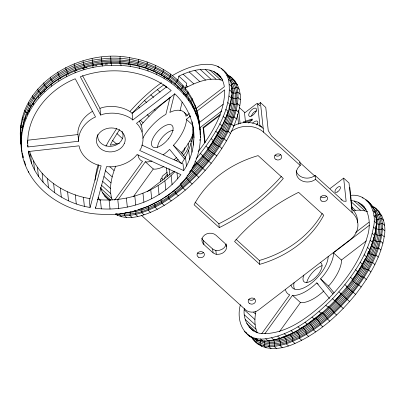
<?xml version="1.0" encoding="UTF-8"?>
<svg xmlns="http://www.w3.org/2000/svg" width="405" height="405" viewBox="0 0 405 405"><rect width="100%" height="100%" fill="white"/><g stroke="black" fill="none" stroke-linecap="round" stroke-linejoin="round"><path stroke-width="0.61" d="M128.76 64.886L129.524 59.515L129.316 57.581C77.122 47.719 9.558 88.584 21.708 147.623M21.009 140.287C22.25 90.771 75.467 60.082 120.822 63.686C160.405 65.008 201.817 95.069 200.424 137.654C199.184 187.171 145.962 217.86 100.607 214.26C61.028 212.934 19.612 182.873 21.009 140.287L21.617 149.992M21.212 142.221C22.326 96.511 69.068 65.6 111.669 65.448C150.771 63.463 195.033 88.26 200.024 129.883M22.245 130.501C31.742 47.79 168.05 32.997 195.261 111.583M27.925 146.969C25.409 116.65 48.215 89.616 75.239 78.762L95.529 116.944L92.968 118.189A32.349 26.786 -6.1 0 0 78.555 138.834L78.656 141.254L27.925 146.969L27.732 145.142M181.47 163.65C189.11 152.442 193.742 138.849 192.815 125.196M193.595 130.607C191.879 116.655 185.044 103.508 174.859 93.859L136.495 123.302L138.313 125.125A32.349 26.786 -6.1 0 1 141.031 148.27L139.659 150.447L183.713 170.581C192.218 157.889 195.519 142.069 193.21 127.003M199.862 140.525L199.948 139.325M95.109 180.265L95.494 176.053L96.775 169.599L98.268 164.481M112.185 199.883C108.368 188.796 111.684 176.712 115.703 166.146M196.101 158.881C213.637 136.89 233.482 109.269 228.526 79.557C220.573 54.128 187.94 65.944 172.095 75.786M189.586 171.821C205.624 155.469 219.419 136.343 227.114 114.62C232.435 100 236.388 79.081 221.474 68.607M231.463 95.494C229.711 127.195 208.605 154.173 187.105 175.917M115.39 214.134C128.663 221.651 144.737 215.308 157.317 209.263C178.392 198.161 196.283 181.744 211.197 163.316C224.375 146.342 236.105 127.216 239.785 105.735C242.114 94.041 238.499 80.332 227.235 74.647M350.831 200.627C368.747 201.26 371.901 222.249 367.512 235.948C360.389 261.883 343.597 284.092 324.521 302.56C307.587 317.672 287.449 333.345 263.721 333.7C250.639 333.988 242.398 320.573 244.331 308.554M257.256 332.647C254.294 326.04 254.512 318.482 255.889 311.511M240.373 304.747C235.558 322.598 245.025 341.921 265.751 338.762C292.248 334.97 314.128 317.039 332.551 298.753C351.388 278.574 368.464 254.75 373.511 227.073C377.192 211.906 368.327 193.403 350.654 195.347M251.88 337.618C261.144 352.294 281.308 349.869 294.972 343.465C319.074 332.804 339.117 314.619 355.61 294.354L346.882 287.14C360.212 270.074 372.089 250.811 375.805 229.154C377.708 218.447 375.405 206.11 365.887 199.645M375.855 225.955C375.207 252.487 359.002 275.729 342.6 295.412C323.985 315.622 301.305 335.649 273.203 339.922C274.894 341.572 275.248 344.311 274.15 346.381C267.837 346.888 261.144 345.997 255.935 342.144L257.14 339.572M355.61 294.354C368.788 277.379 380.523 258.253 384.203 236.773C386.633 224.851 382.69 210.949 371.122 205.365M138.353 59.373C149.83 62.279 160.805 67.134 170.444 74.039L170.652 75.968L168.242 79.4C159.003 72.784 148.483 68.131 137.487 65.347L138.561 61.302L138.353 59.373L129.316 57.581M229.62 105.057L229.012 108.13C230.541 110.368 233.756 111.193 236.216 110.114C238.955 98.84 239.785 84.351 229.873 76.231L228.779 77.168M284.148 336.59C306.894 328.516 325.787 312.336 341.739 294.617C355.99 277.941 368.742 258.957 373.795 237.325M170.1 97.225L165.873 114.377L163.701 115.648A32.349 14.595 -47.8 0 0 144.084 135.928L142.828 138.252M174.509 93.697L169.887 112.428L171.993 111.426A32.349 14.595 -47.8 0 1 185.698 114.661L185.971 116.205L189.459 113.527M177.79 80.403L178.833 76.17C191.18 70.161 208.96 64.668 219.996 75.998M180.063 110.57L182.154 102.111M185.282 89.419L186.771 83.374L178.833 76.17M98.79 165.291L89.373 200.764L90.092 207.461C61.282 202.88 32.932 181.678 28.451 151.531L79.041 145.83L79.613 148.195A32.349 26.786 -6.1 0 0 98.349 165.2L101.128 165.873L90.092 207.461M95.494 208.281L106.561 166.571L109.441 166.86A32.349 26.786 -6.1 0 0 135.3 156.598L137.001 154.573L180.903 174.636C161.484 200.48 127.028 212.255 95.494 208.281L95.362 207.061M145.846 67.807L147.283 63.874L147.076 61.94M27.165 114.828L27.727 113.127L25.105 112.003L24.897 110.069M153.819 70.996L155.601 67.2L155.393 65.271M211.197 163.316L202.465 156.102C213.157 142.59 222.441 127.737 228.111 111.395L225.823 109.315M161.306 74.874L163.417 71.25L163.21 69.316M367.573 253.672L368.56 251.51C369.664 254.269 373.132 255.677 375.946 255.094L378.235 257.17M27.985 112.575C53.718 52.255 149.799 42.434 186.715 96.841M105.958 146.195L108.808 140.864L116.792 128.35M119.617 129.565L112.666 140.515L110.14 145.238L119.394 143.259M216.786 155.935C214.23 153.11 209.998 152.361 207.821 149.035L212.721 141.856L220.34 128.598M362.11 264.592L357.134 272.894C358.688 275.208 361.3 276.863 364.024 277.41L366.312 279.485M362.698 263.488L365.34 258.537C366.591 261.144 369.76 262.653 372.585 262.425L374.878 264.5M287.079 334.915L286.573 335.841C274.509 340.818 258.005 344.847 247.536 334.525M174.773 84.139L177.218 81.314L177.015 79.38L170.444 74.039M259.337 126.198L259.868 125.327L257.555 103.685L256.623 103.705L244.524 112.99L245.435 121.556M361.204 286.973C358.643 284.148 354.416 283.399 352.239 280.073L356.785 273.405M180.382 89.824L183.055 87.222L182.847 85.293L177.015 79.38M114.63 200.07L142.555 161.276L141.299 160.709A32.349 14.595 -47.8 0 1 138.009 154.685M118.073 199.67L145.344 161.787L146.868 161.98A32.349 14.595 -47.8 0 0 151.971 160.952M133.387 196.638L153.282 168.996L154.811 169.189A32.349 14.595 -47.8 0 0 164.04 166.44M261.792 333.604L289.722 294.81L288.466 294.243A32.349 14.595 -47.8 0 1 285.449 289.772M264.87 333.715L292.506 295.321L294.03 295.513A32.349 14.595 -47.8 0 0 314.685 284.887L316.776 282.892L318.178 284.163M279.445 331.705L300.449 302.53L301.973 302.717A32.349 14.595 -47.8 0 0 322.623 292.096L323.878 290.896M253.454 338.413L252.892 339.188L258.223 344.22M198.121 151.86C211.633 133.944 224.947 113.091 224.669 89.849L196.769 111.264M40.034 95.195C63.124 67.438 102.936 56.983 137.487 65.347M141.112 125.155C149.82 114.858 159.651 105.457 170.54 97.483M192.233 167.847L202.799 155.692L200.505 153.617M344.923 284.654L347.212 286.73L335.026 300.652L328.197 307.395L325.904 305.319M130.096 111.294C139.517 100.708 149.896 90.907 161.479 82.716M132.415 113.076C141.775 102.505 152.25 92.897 163.873 84.863L166.663 87.394M192.122 167.948L196.79 162.876L194.957 161.215M184.564 158.993L173.401 145.309L175.385 143.178A32.349 14.595 -47.8 0 0 186.376 120.994L186.305 119.293L190.289 116.235M185.728 157.889L181.344 152.518L183.323 150.387A32.349 14.595 -47.8 0 0 192.81 134.354M332.925 293.99L320.568 278.842L322.547 276.711A32.349 14.595 -47.8 0 0 333.538 254.527L333.467 252.826L369.345 225.296M334.09 292.891L328.506 286.046L330.49 283.915A32.349 14.595 -47.8 0 0 341.481 261.731L341.41 260.03L333.467 252.826M97.316 199.559C125.52 202.287 155.49 192.618 174.955 171.609M176.717 157.363L175.461 158.563A32.349 14.595 -47.8 0 1 174.165 159.676M284.28 333.766L286.573 335.841C302.302 329.027 316.209 318.619 328.658 306.944C331.953 308.985 333.614 312.67 336.595 315.019M185.779 95.312L188.087 93.631L187.88 91.702L182.847 85.293M163.66 198.045C187.125 182.974 206.585 161.904 220.695 137.908C229.174 121.94 238.555 102.354 231.326 84.24L234.095 83.683L235.275 82.848L237.563 84.928M329.741 321.165C326.643 318.922 325.701 314.604 322.086 312.837L308.63 323.165C311.253 324.268 313.106 327.068 313.409 329.862L315.697 331.938M132.83 119.976L130.805 118.311A32.349 26.786 -6.1 0 0 103.391 114.114L100.678 115.076L80.317 76.763C110.216 65.848 146.438 69.711 171.194 90.533L132.83 119.976L132.111 113.278L166.495 86.893M195.939 108.555L224.34 86.756C223.692 81.643 221.257 76.727 217.207 73.467M199.225 122.674L223.145 104.323M199.29 128.198L221.768 110.95M204.738 142.93L203.087 127.514L219.905 114.61M205.127 142.732L203.548 127.929L220.36 115.025M167.113 172.398L162.759 175.74L161.959 177.051L162.294 180.139M162.015 178.129L160.517 179.283L160.785 181.789M258.436 104.136L260.43 102.602L265.776 107.452L268.252 130.638L271.583 135.984L299.832 161.62L300.247 165.483A11.553 9.568 -6.1 0 0 299.239 179.045A11.553 9.568 -6.1 0 0 315.515 179.339L352.168 212.595A23.105 19.131 -6.1 0 1 350.153 239.719L258.532 310.027A9.244 7.654 -6.1 0 1 245.511 309.795L141.416 215.339M147.521 191.555L174.054 171.194M251.11 119.85L252.097 119.095L252.194 119.996L248.255 123.019M330.171 188.467L343.658 178.119L349.004 182.969L352.168 212.595M355.56 232.526L369.011 222.203M341.41 260.03L366.322 240.914M190.213 101.665L192.264 100.47L192.061 98.536L187.88 91.702M162.623 198.708L161.069 199.706L161.965 203.33L164.253 205.411M302.93 326.82L304.484 325.822M306.038 324.825L307.592 323.828M185.379 87.996C196.602 82.129 210.038 76.484 222.765 80.529M138.13 209.714L147.941 206.428L160.557 199.989M300.869 328.055L301.892 327.483C304.651 328.425 306.443 331.528 306.377 334.368L308.671 336.449M194.197 108.191L195.544 107.664L195.337 105.73L192.061 98.536M100.678 115.076L99.964 108.378L102.673 107.416A32.349 26.786 -6.1 0 1 130.091 111.613L132.111 113.278M82.296 68.749L84.088 68.131M252.097 119.095L243.334 121.859L243.43 122.761L252.194 119.996M196.501 115.541L197.888 115.136L197.68 113.203L195.337 105.73M281.814 337.279L283.581 336.803C285.986 338.099 287.069 341.273 286.163 343.815L279.961 345.485L274.15 346.381L276.438 348.462M85.263 67.782L86.989 67.357M95.676 65.418L96.856 65.235M100.972 64.587L102.146 64.405L101.331 57.075M134.516 210.549L135.751 210.357L135.958 213.187L135.548 214.447C129.205 215.652 122.391 216.174 116.281 213.688M353.013 210.646C357.904 209.836 363.093 209.927 367.75 211.764M27.839 140.201L77.942 134.556L77.841 132.136A32.349 26.786 -6.1 0 1 92.249 111.491M105.118 64.198L107.497 64.036M207.841 148.291L208.388 148.316L206.094 146.235M21.895 135.224L20.458 135.133L20.25 133.199M314.771 318.219C317.697 318.851 319.667 322.021 320.456 324.749L322.75 326.825M267.204 340.823C280.589 342.139 293.372 335.993 304.697 329.533C319.342 320.628 332.277 309.131 343.622 296.333C360.921 274.99 380.751 248.159 375.987 219.07L378.756 219.399L381.343 218.219L383.631 220.295M22.467 127.55L21.035 127.337L20.827 125.403M29.631 151.404C37.938 177.506 63.818 194.451 90.001 198.617M321.55 312.731L322.086 312.837M346.756 286.588L347.212 286.73M295.245 331.179C298.141 331.968 299.852 335.365 299.442 338.226L301.735 340.306M328.197 306.767L328.658 306.944M24.857 120.305L22.589 119.597L22.386 117.663M141.806 145.056L182.999 163.883L183.713 170.581M222.709 70.055L223.762 70.688M230.582 77.355L232.161 78.307M366.069 200.46L368.18 201.725M374.995 208.398L376.579 209.344M100.622 187.312C101.716 192.81 105.204 197.918 110.317 200.389M257.651 339.881C270.575 348.108 286.851 341.805 299.335 335.775C317.1 326.455 332.48 313.116 345.754 298.181C358.541 283.399 369.654 266.809 376.134 248.255C379.824 236.611 382.695 222.274 374.863 211.648L377.328 210.225L379.622 212.301M31.069 105.983L28.547 104.637L28.34 102.708M231.711 92.249C233.488 93.59 236.09 93.393 237.851 92.127L240.145 94.208M376.129 223.292C377.906 224.628 380.503 224.431 382.269 223.165C381.586 217.136 379.156 211.106 374.286 207.269L373.197 208.205C384.77 218.103 381.626 235.502 377.475 248.265C369.831 269.998 356.142 289.124 340.387 305.734C325.058 321.286 307.349 335.386 286.472 342.579C276.2 345.835 262.744 347.515 254.588 338.858M334.641 300.399L343.243 308.453M231.523 97.24C233.326 98.754 236.064 98.896 238.044 97.64L240.332 99.721M375.936 228.278C377.738 229.797 380.482 229.939 382.462 228.678L382.269 223.165L384.558 225.246M289.783 334.495C292.096 335.826 293.347 338.798 292.678 341.385L294.972 343.465M201.796 238.186A8.085 6.698 -6.1 0 0 203.492 240.671L212.655 248.984L215.141 250.275L217.004 250.513A8.702 7.209 -6.1 0 0 226.162 243.916M213.065 252.852L215.556 254.137L217.419 254.381A8.702 7.209 -6.1 0 0 226.628 247.313L226.496 245.739L225.165 243.562L216.007 235.249A8.085 6.698 -6.1 0 0 204.611 235.042A8.085 6.698 -6.1 0 0 203.902 244.534L213.065 252.852L212.655 248.984M169.209 80.19L170.662 81.37M191.271 170.156L198.825 177.41M224.512 71.564L226.805 73.644M235.204 81.263L232.91 79.188L230.445 80.605C238.282 91.236 235.406 105.568 231.716 117.217C226.268 132.906 217.389 147.172 207.168 160.172C186.391 184.442 159.003 211.258 125.185 212.752L124.365 215.455L126.654 217.531M368.93 202.601L371.218 204.682M217.784 66.39L219.156 67.635M362.197 197.427L363.113 198.258M226.876 75.229L229.164 77.304M371.289 206.266L373.582 208.347M381.981 215.966L379.688 213.886L378.513 214.721L375.739 215.278C381.353 228.05 376.994 242.479 372.154 254.765C364.267 273.117 352.345 289.499 338.615 303.912C325.24 317.566 309.982 329.791 292.354 337.466C282.482 341.435 270.98 344.594 260.678 340.316L260.719 341.724L259.625 344.361L261.913 346.442M257.555 103.685L259.848 105.766M228.526 79.557L230.82 81.638M239.218 89.257L236.925 87.176L234.338 88.361L231.574 88.032C235.325 105.234 227.463 122.361 219.454 137.173C209.198 154.852 195.782 170.621 180.321 183.961L183.035 188.047L185.323 190.127M372.944 210.595L375.233 212.676M229.453 84.508L231.746 86.584M361.625 204.505L364.875 207.461M373.871 215.546L376.159 217.622M220.031 76.211L220.958 77.056M213.784 71.412L222.613 79.42M358.197 202.449L366.1 209.618M209.795 70.06L220.482 79.76M354.213 201.098L364.9 210.797M229.645 90.021L231.933 92.097M374.058 221.059L376.351 223.135M384.75 230.759L382.462 228.678C380.33 255.697 364.298 279.293 347.313 299.457C330.409 318.244 310.331 335.375 286.163 343.815L288.451 345.89M205.284 69.432L215.976 79.132M351.56 202.161L360.389 210.17M200.308 69.533L210.995 79.233M351.692 206.899L355.413 210.276M229.098 96.036L231.387 98.116M239.785 105.735L237.497 103.66C235.113 104.951 231.736 104.318 230.227 101.989M373.511 227.073L375.805 229.154M384.203 236.773L381.915 234.697C379.525 235.988 376.154 235.356 374.645 233.027M259.868 125.327L261.701 126.988M296.166 170.829A11.553 9.568 -6.1 0 0 315.105 175.476L343.354 201.108L346.133 201.305L343.658 178.119M351.231 208.226L352.147 209.061L349.834 187.419M239.264 107.522L244.848 112.59M299.553 162.228L314.908 176.16M231.042 131.64A23.105 19.131 -6.1 0 1 263.599 132.227L300.247 165.483M194.911 70.369L205.598 80.069M227.818 102.495L230.111 104.571M238.51 112.19L236.216 110.114C229.478 135.062 214.058 156.74 196.531 175.335C179.461 192.496 159.489 208.514 135.548 214.447L137.837 216.523M372.235 233.533L374.524 235.609M382.922 243.233L380.634 241.152C378.169 242.236 374.959 241.41 373.43 239.168M189.155 71.918L199.847 81.618M236.51 119.014L234.222 116.939C231.695 117.779 228.673 116.767 227.114 114.62M370.241 240.357L372.529 242.433M380.928 250.052L378.64 247.976C375.865 248.883 372.114 247.597 371.142 244.691M183.111 74.171L193.798 83.87M223.13 116.432L225.423 118.513M233.822 126.132L231.528 124.051C228.714 124.639 225.251 123.226 224.147 120.472M367.548 247.47L369.836 249.551M186.148 85.556L187.525 86.802M219.773 123.763L222.061 125.844M230.46 133.463L228.172 131.387C225.347 131.615 222.173 130.106 220.927 127.494M364.186 254.801L366.479 256.881M215.784 131.23L218.072 133.306M226.471 140.93L224.183 138.849C221.383 138.702 218.503 137.113 217.105 134.652M360.197 262.268L362.49 264.349M370.889 271.968L368.596 269.887C365.755 269.669 362.126 268.009 361.452 265.022M203.087 127.514L203.548 127.929M184.219 112.413L187.485 115.379M157.332 89.611L160.122 92.138M211.207 138.748L213.496 140.829M221.899 148.448L219.606 146.367C216.837 145.719 213.617 144.069 212.6 141.274M355.625 269.786L357.914 271.866M186.305 119.293L192.841 125.226M150.847 94.861L153.637 97.392M350.512 277.278L352.806 279.354M144.484 100.567L146.807 102.678M154.244 109.426L155.176 110.266M138.318 106.662L139.715 107.927M147.152 114.676L149.01 116.362M205.188 170.5L196.703 162.987M338.914 291.838L341.202 293.919L334.839 300.829L332.551 298.753M349.601 301.538L340.813 293.696M173.401 145.309L181.344 152.518M320.568 278.842L328.506 286.046M140.317 120.245L143.107 122.776M192.178 183.976L189.889 181.901L186.178 177.476M319.049 311.465L321.342 313.546M195.073 202.161L218.867 223.757L219.282 227.62A200.414 165.954 -6.1 0 0 283.308 178.483L258.112 155.621A103.67 85.845 -6.1 0 0 194.086 204.758L219.282 227.62M236.009 239.304L259.337 260.476L259.752 264.338A103.67 85.845 -6.1 0 0 323.772 215.202L298.576 192.34A200.414 165.954 -6.1 0 0 234.551 241.476L259.752 264.338M116.908 133.539L122.487 138.596M145.344 161.787L153.282 168.996M292.506 295.321L300.449 302.53M178.332 195.787L176.043 193.711L174.56 190.482M312.058 317.125L314.351 319.206M112.666 140.515L116.382 143.886M171.285 200.9L168.991 198.825L167.807 195.382M305.011 322.238L307.299 324.319M297.979 326.749L300.272 328.83M157.317 209.263L155.029 207.188L154.918 204.738L154.421 203.401M291.043 330.607L293.336 332.682M109.856 166.754L114.038 170.546M105.214 170.556L112.185 176.879M150.554 212.423L148.265 210.347L148.473 209.152L147.941 206.428M104.024 176.545L110.995 182.873M253.555 312.225L255.413 313.91M144.038 214.852L141.745 212.777L142.039 210.154L141.694 208.752M277.764 336.19L280.052 338.271M102.592 181.283L110.489 188.457M244.215 309.795L254.907 319.494M271.563 337.866L273.856 339.942M282.255 347.566L279.961 345.485C280.918 343.354 280.382 340.701 278.716 339.071M101.371 185.136L110.666 193.57M244.392 314.908L255.084 324.608M100.84 188.462L111.527 198.161M245.253 319.499L255.945 329.199M132.02 217.419L129.732 215.344L130.233 214.068L130.248 211.694M265.751 338.762L268.039 340.838M102.374 192.481L110.737 200.07M246.787 323.519L257.013 332.799M104.561 195.878L108.282 199.255M248.979 326.916L253.626 331.133M107.386 198.622L108.312 199.468M260.38 338.874L262.673 340.949M271.072 348.568L268.783 346.493C269.902 344.635 269.897 342.012 268.388 340.372M121.799 216.857L119.505 214.777L120.174 213.511C134.961 216.23 149.43 209.405 161.954 202.247C179.724 191.413 195.114 176.985 208.15 160.82C219.9 145.8 230.146 129.104 235.027 110.509C237.629 99.605 238.585 85.627 229.21 77.583M255.525 338.195L257.813 340.276M266.212 347.895L263.923 345.814L264.885 343.136L264.475 340.853M115.668 213.739L117.501 215.399M251.227 336.742L253.515 338.818M244.493 331.563L249.824 336.601M35.898 99.792L32.886 97.585L32.678 95.651M41.178 93.722L38.07 90.912L37.862 88.984M316.776 282.892L329.488 298.47M181.131 163.478L169.609 149.359L167.518 151.359A32.349 14.595 -47.8 0 1 163.169 154.872M46.904 87.769L44.039 84.706L43.831 82.772M254.507 340.22L255.18 341.263M245.774 332.075L246.782 333.644M98.056 197.387L100.076 200.526M53.318 82.326L50.736 79.021L50.529 77.092M202.222 155.692L202.465 156.102M82.549 75.614L99.964 108.378M60.816 78.595L58.082 73.928L57.874 71.999M352.061 279.577L352.239 280.073M68.344 74.363L65.995 69.483L65.787 67.549M195.792 113.278L196.324 114.974M22.26 152.776L23.328 157.449M24.411 160.896L24.948 162.618M76.327 70.794L74.393 65.731L74.186 63.798M84.685 67.929L82.974 60.78M357.018 272.312L357.134 272.894M197.68 113.203L199.057 120.867L199.574 128.78M199.265 122.796C193.671 77.644 143.254 53.111 101.539 59.008C59.626 62.497 15.987 97.706 20.858 142.909M20.65 140.975L21.713 146.873M21.409 148.058L22.047 151.597M93.322 65.787L92.056 58.533M315.105 175.476L315.515 179.339M260.43 102.602L263.599 132.227M238.732 110.444L240.14 123.621M237.507 114.18L238.58 124.219M226.37 244.686L226.547 246.341M215.855 250.366L216.27 254.229M200.267 136.207L200.424 137.654M198.435 120.285L198.642 122.219M196.096 112.818L196.303 114.747M192.815 105.624L193.023 107.558M193.003 128.805L193.965 137.821M192.122 121.692L192.314 123.495M188.639 98.785L188.846 100.718M192.466 136.04L193.428 145.056M203.492 240.671L203.902 244.534M190.011 115.364L190.142 116.564M191.023 143.223L191.985 152.24M183.602 92.375L183.809 94.309M188.69 150.27L189.651 159.286M185.495 157.099L186.457 166.121M177.77 86.468L177.977 88.396M171.204 81.121L171.406 83.055M176.98 172.844L177.623 178.853M163.969 76.398L164.177 78.332M171.118 175.598L172.084 184.614M169.006 168.414L169.675 174.692M166.44 167.756L167.386 176.545M156.153 72.353L156.355 74.287M164.906 180.873L165.868 189.889M147.835 69.027L148.043 70.961M158.092 185.596L159.054 194.613M139.107 66.455L139.315 68.389M150.746 189.722L151.708 198.739M130.071 64.668L130.278 66.602M142.955 193.205L143.917 202.222M120.067 56.599L119.961 63.949M120.822 63.686L121.029 65.615M134.799 196.005L135.766 205.021M126.37 198.091L127.337 207.112M110.707 56.432L111.061 63.787M111.461 63.514L111.669 65.448M117.764 199.442L118.726 208.459M102.09 64.162L102.298 66.091M109.066 200.045L110.033 209.061M92.811 65.615L93.018 67.549M100.379 199.888L101.346 208.904M83.729 67.863L83.936 69.797M74.94 70.88L75.148 72.814M77.942 134.556L78.656 141.254M83.41 197.316L84.377 206.332M66.547 74.636L66.754 76.565M75.315 194.927L76.282 203.943M58.629 79.081L58.836 81.015M67.6 191.843L68.561 200.86M51.288 84.174L51.491 86.108M60.345 188.087L61.307 197.103M44.59 89.854L44.798 91.788M53.632 183.703L54.599 192.724M47.537 178.747L48.504 187.763M38.622 96.066L38.824 98M42.125 173.264L43.087 182.28M33.438 102.733L33.645 104.667M37.452 167.316L38.419 176.332M29.099 109.79L29.307 111.724M33.574 160.967L34.541 169.984M30.532 154.295L31.499 163.311M25.657 117.156L25.859 119.09M28.745 150.969L29.327 156.381M27.545 140.854L27.672 142.054M27.343 141.492L27.535 143.319M28.512 171.356L28.613 172.317M23.141 124.75L23.348 126.679M25.13 163.195L25.338 165.124M21.587 132.486L21.794 134.419M22.786 155.722L22.994 157.656M199.817 127.95L200.186 135.128M199.057 120.867L199.336 126.249M251.723 116.098A3.696 1.671 -47.8 0 1 253.56 112.534A3.696 1.671 -47.8 0 1 256.77 111.107M254.527 298.809A3.696 3.063 -6.1 0 1 248.685 299.341M326.536 196.233A3.696 3.063 -6.1 0 1 320.694 196.759M280.726 154.664A3.696 3.063 -6.1 0 1 274.884 155.191M256.365 124.32A3.696 1.671 -47.8 0 1 257.661 123.9M281.338 176.413A200.414 165.954 -6.1 0 1 218.867 223.757M351.753 208.732A23.105 19.131 -6.1 0 1 357.488 222.416M233.518 125.869A23.105 19.131 -6.1 0 1 263.184 128.365M322.238 213.389A103.67 85.845 -6.1 0 1 259.337 260.476M203.371 252.391A3.696 3.063 -6.1 0 1 197.529 252.923M340.888 199.417A3.696 1.671 -47.8 0 1 341.855 200.252M164.04 179.385A5.199 2.344 -47.8 0 1 167.564 174.352M189.621 141.173A16.408 7.401 -47.8 0 1 191.798 141.168M187.991 143.436A11.649 5.255 -47.8 0 1 183.1 155.687M178.17 159.575A11.649 5.255 -47.8 0 1 175.998 160.542M184.938 147.592A6.931 3.129 -47.8 0 1 181.911 153.844M252.649 123.1A5.199 2.344 -47.8 0 1 257.17 121.09A5.199 2.344 -47.8 0 1 256.922 125.064M157.641 147.293A12.707 5.736 -47.8 0 1 163.119 136.414A12.707 5.736 -47.8 0 1 173.365 130.309M306.747 282.7A14.428 6.51 -47.8 0 1 322.051 265.67M320.365 262.486A12.707 5.736 -47.8 0 1 317.92 274.833L315.703 277.298A12.707 5.736 -47.8 0 1 305.431 282.447A12.707 5.736 -47.8 0 1 303.897 275.122M328.177 256.527A24.953 11.259 -47.8 0 1 310.939 283.5A24.953 11.259 -47.8 0 1 290.982 285.069M294.379 288.881A24.953 11.259 -47.8 0 1 294.086 282.594M122.006 131.225A12.707 10.525 -6.1 0 1 122.396 138.763L120.943 141.284A12.707 10.525 -6.1 0 1 105.71 145.77A12.707 10.525 -6.1 0 1 97.858 134.48M139.31 121.029A32.349 26.786 -6.1 0 1 142.307 132.04M124.467 143.284L122.811 146.144A14.428 11.947 -6.1 0 1 98.521 146.59A14.428 11.947 -6.1 0 1 109.188 128.091A14.428 11.947 -6.1 0 1 124.467 143.284M168.434 138.864L165.918 141.669A14.428 6.51 -47.8 0 1 151.51 142.803A14.428 6.51 -47.8 0 1 167.781 124.699A14.428 6.51 -47.8 0 1 168.434 138.864M250.047 116.407L249.364 116.281A5.199 2.344 -47.8 0 1 251.93 109.618A5.199 2.344 -47.8 0 1 256.34 110.433A5.199 2.344 -47.8 0 1 250.047 116.407M249.824 303.704A3.696 3.063 -6.1 0 0 255.545 301.148A3.696 3.063 -6.1 0 0 250.219 298.389A3.696 3.063 -6.1 0 0 249.824 303.704M321.833 201.128A3.696 3.063 -6.1 0 0 327.559 198.571A3.696 3.063 -6.1 0 0 322.228 195.812A3.696 3.063 -6.1 0 0 321.833 201.128M276.023 159.56A3.696 3.063 -6.1 0 0 281.743 157.003A3.696 3.063 -6.1 0 0 276.418 154.244A3.696 3.063 -6.1 0 0 276.023 159.56M337.208 192.031A3.696 1.671 -47.8 0 0 340.327 186.907A3.696 1.671 -47.8 0 0 335.603 189.535A3.696 1.671 -47.8 0 0 337.208 192.031M198.668 257.286A3.696 3.063 -6.1 0 0 204.388 254.73A3.696 3.063 -6.1 0 0 199.063 251.971A3.696 3.063 -6.1 0 0 198.668 257.286"/></g></svg>
